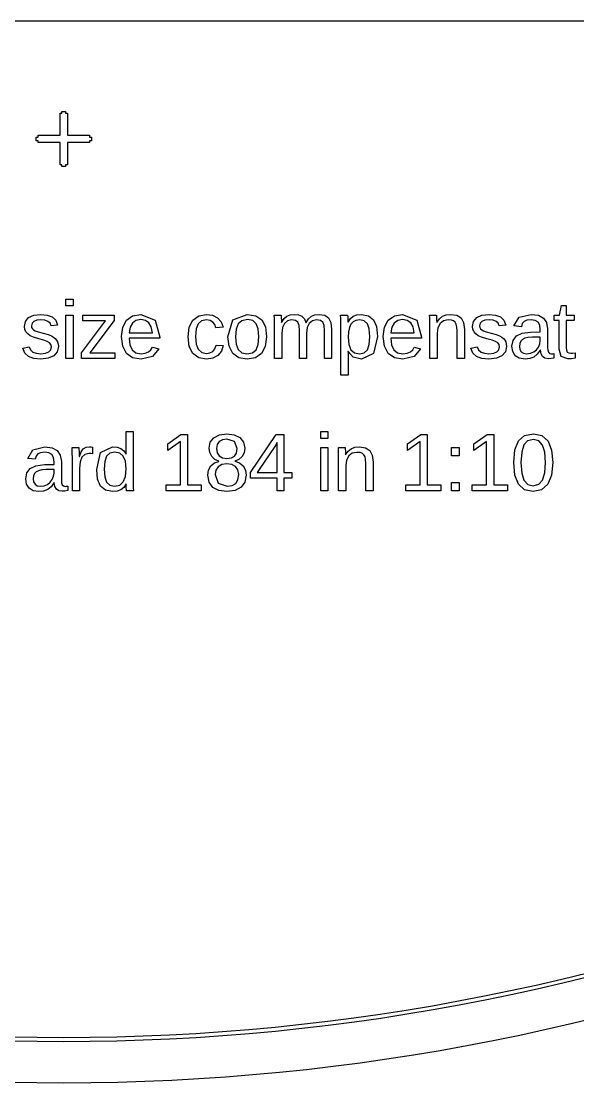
# Model space of a CAD drawing. Extents: x -16 to 132, y -40 to 113.
# Drawn here: x 53.74 to 73.08, y -39.69 to -2.81 of the extents above; entities that cross this region are included whole.
import ezdxf

# ---------------------------------------------------------------- set-up
doc = ezdxf.new("R2010")
doc.units = 0

msp = doc.modelspace()

# ---------------------------------------------------------------- linework, layer by layer
for p, q in [((113.253, -2.81215), (-2.81215, -2.81215)), ((55.0926, -6.77472), (55.0926, -6.00777)), ((55.0926, -6.00777), (55.1565, -6.00777)), ((55.1565, -6.00777), (55.1565, -5.94385)), ((55.1565, -5.94385), (55.2843, -5.94385)), ((55.2843, -5.94385), (55.2843, -6.00777)), ((55.2843, -6.00777), (55.3482, -6.00777)), ((55.3482, -6.00777), (55.3482, -6.77472)), ((54.2617, -6.96646), (54.2617, -6.83862)), ((54.2617, -6.83862), (54.3256, -6.83862)), ((54.3256, -6.96646), (54.2617, -6.96646)), ((54.3256, -6.83862), (54.3256, -6.77472)), ((54.3256, -6.77472), (55.0926, -6.77472)), ((54.3256, -7.03036), (54.3256, -6.96646)), ((55.3482, -6.77472), (56.1152, -6.77472)), ((56.1152, -6.77472), (56.1152, -6.83862)), ((56.1152, -6.83862), (56.1791, -6.83862)), ((56.1791, -6.96646), (56.1152, -6.96646)), ((56.1152, -6.96646), (56.1152, -7.03036)), ((56.1791, -6.83862), (56.1791, -6.96646)), ((55.0926, -7.03036), (54.3256, -7.03036)), ((55.0926, -7.79732), (55.0926, -7.03036)), ((56.1152, -7.03036), (55.3482, -7.03036)), ((55.3482, -7.03036), (55.3482, -7.79732)), ((55.1565, -7.79732), (55.0926, -7.79732)), ((55.1565, -7.86124), (55.1565, -7.79732)), ((55.2843, -7.86124), (55.1565, -7.86124)), ((55.3482, -7.79732), (55.2843, -7.79732)), ((55.2843, -7.79732), (55.2843, -7.86124)), ((55.2918, -12.7026), (55.2918, -12.464)), ((55.2918, -12.464), (55.5415, -12.464)), ((55.5415, -12.464), (55.5415, -12.7026)), ((55.5415, -12.7026), (55.2918, -12.7026)), ((72.4432, -13.0216), (72.5167, -12.6859)), ((72.5167, -12.6859), (72.6831, -12.6859)), ((72.6831, -12.6859), (72.6831, -13.0216)), ((53.8535, -13.4182), (53.8901, -13.2374)), ((53.8901, -13.2374), (53.9999, -13.1055)), ((53.9999, -13.1055), (54.1796, -13.0249)), ((54.1767, -13.2379), (54.1164, -13.3024)), ((54.2793, -13.1994), (54.1767, -13.2379)), ((54.1796, -13.0249), (54.4263, -12.998)), ((54.4263, -13.1866), (54.2793, -13.1994)), ((54.4263, -12.998), (54.6491, -13.0198)), ((54.5635, -13.2), (54.4263, -13.1866)), ((54.6697, -13.24), (54.5635, -13.2)), ((54.6491, -13.0198), (54.8209, -13.0854)), ((54.7431, -13.305), (54.6697, -13.24)), ((54.8209, -13.0854), (54.9404, -13.1991)), ((54.9404, -13.1991), (55.0061, -13.3655)), ((55.2918, -14.5222), (55.2918, -13.0216)), ((55.2918, -13.0216), (55.5415, -13.0216)), ((55.5415, -13.0216), (55.5415, -14.5222)), ((55.8332, -14.3322), (56.6723, -13.2144)), ((55.8804, -13.2144), (55.8804, -13.0216)), ((55.8804, -13.0216), (56.9677, -13.0216)), ((56.6723, -13.2144), (55.8804, -13.2144)), ((56.9677, -13.2116), (56.1273, -14.3294)), ((56.9677, -13.0216), (56.9677, -13.2116)), ((57.2693, -13.4338), (57.3999, -13.1922)), ((57.3999, -13.1922), (57.6112, -13.0434)), ((57.7301, -13.2086), (57.6051, -13.2997)), ((57.6112, -13.0434), (57.8971, -12.9939)), ((57.8929, -13.1783), (57.7301, -13.2086)), ((58.0583, -13.2055), (57.8929, -13.1783)), ((57.8971, -12.9939), (58.3932, -13.1932)), ((58.18, -13.2872), (58.0583, -13.2055)), ((58.3932, -13.1932), (58.5586, -13.7913)), ((59.5809, -13.4368), (59.7057, -13.1929)), ((59.7057, -13.1929), (59.9082, -13.0436)), ((60.0049, -13.2223), (59.8887, -13.3212)), ((59.9082, -13.0436), (60.1828, -12.9939)), ((60.1759, -13.1894), (60.0049, -13.2223)), ((60.3048, -13.2077), (60.1759, -13.1894)), ((60.1828, -12.9939), (60.3934, -13.0237)), ((60.4005, -13.2629), (60.3048, -13.2077)), ((60.3934, -13.0237), (60.5649, -13.1131)), ((60.4647, -13.3492), (60.4005, -13.2629)), ((60.5649, -13.1131), (60.6885, -13.2549)), ((60.6885, -13.2549), (60.7556, -13.4418)), ((60.9249, -13.7705), (61.093, -13.188)), ((61.093, -13.188), (61.5975, -12.9939)), ((61.4129, -13.2142), (61.2848, -13.3219)), ((61.6017, -13.1783), (61.4129, -13.2142)), ((61.5975, -12.9939), (61.8961, -13.0412)), ((61.788, -13.2135), (61.6017, -13.1783)), ((61.9116, -13.3191), (61.788, -13.2135)), ((61.8961, -13.0412), (62.1037, -13.1832)), ((62.1037, -13.1832), (62.2254, -13.4247)), ((62.5432, -13.1308), (62.537, -13.0216)), ((62.537, -13.0216), (62.7727, -13.0216)), ((62.5453, -13.342), (62.5432, -13.1308)), ((62.7727, -13.0216), (62.7741, -13.0344)), ((62.7741, -13.0344), (62.7755, -13.059)), ((62.7755, -13.059), (62.7771, -13.0918)), ((62.7771, -13.0918), (62.779, -13.1291)), ((62.779, -13.1291), (62.7812, -13.1861)), ((62.7812, -13.1861), (62.7838, -13.2781)), ((62.788, -13.2781), (62.8743, -13.1429)), ((62.8743, -13.1429), (62.9725, -13.0563)), ((62.996, -13.2171), (62.8865, -13.3087)), ((62.9725, -13.0563), (63.0879, -13.0094)), ((63.1389, -13.1866), (62.996, -13.2171)), ((63.0879, -13.0094), (63.2262, -12.9939)), ((63.2703, -13.2074), (63.1389, -13.1866)), ((63.2262, -12.9939), (63.379, -13.0108)), ((63.3539, -13.2698), (63.2703, -13.2074)), ((63.3986, -13.3867), (63.3539, -13.2698)), ((63.379, -13.0108), (63.496, -13.0618)), ((63.496, -13.0618), (63.5801, -13.1499)), ((63.5801, -13.1499), (63.634, -13.2781)), ((63.6382, -13.2781), (63.724, -13.1481)), ((63.724, -13.1481), (63.8261, -13.0604)), ((63.8602, -13.217), (63.7512, -13.308)), ((63.8261, -13.0604), (63.948, -13.0105)), ((64.0057, -13.1866), (63.8602, -13.217)), ((63.948, -13.0105), (64.0931, -12.9939)), ((64.1371, -13.2074), (64.0057, -13.1866)), ((64.0931, -12.9939), (64.2895, -13.0247)), ((64.2207, -13.2698), (64.1371, -13.2074)), ((64.2654, -13.3867), (64.2207, -13.2698)), ((64.2895, -13.0247), (64.4238, -13.1173)), ((64.4238, -13.1173), (64.5013, -13.2802)), ((64.8484, -13.1357), (64.8422, -13.0216)), ((64.8422, -13.0216), (65.0835, -13.0216)), ((64.8505, -13.3281), (64.8484, -13.1357)), ((65.0835, -13.0216), (65.0852, -13.0342)), ((65.0852, -13.0342), (65.0876, -13.0611)), ((65.0876, -13.0611), (65.0906, -13.1043)), ((65.0906, -13.1043), (65.0939, -13.1658)), ((65.0939, -13.1658), (65.0965, -13.2254)), ((65.0965, -13.2254), (65.0974, -13.2629)), ((65.0974, -13.2629), (65.1029, -13.2629)), ((65.1029, -13.2629), (65.1802, -13.1427)), ((65.1802, -13.1427), (65.279, -13.0597)), ((65.2714, -13.2504), (65.1976, -13.3303)), ((65.3714, -13.2036), (65.2714, -13.2504)), ((65.279, -13.0597), (65.4059, -13.0113)), ((65.5037, -13.188), (65.3714, -13.2036)), ((65.4059, -13.0113), (65.5675, -12.9952)), ((65.6632, -13.2216), (65.5037, -13.188)), ((65.5675, -12.9952), (65.8099, -13.0417)), ((65.7728, -13.3225), (65.6632, -13.2216)), ((65.8099, -13.0417), (65.9822, -13.1811)), ((65.9822, -13.1811), (66.0852, -13.42)), ((66.366, -13.4338), (66.4966, -13.1922)), ((66.4966, -13.1922), (66.7079, -13.0434)), ((66.8268, -13.2086), (66.7018, -13.2997)), ((66.7079, -13.0434), (66.9938, -12.9939)), ((66.9896, -13.1783), (66.8268, -13.2086)), ((67.155, -13.2055), (66.9896, -13.1783)), ((66.9938, -12.9939), (67.4899, -13.1932)), ((67.2767, -13.2872), (67.155, -13.2055)), ((67.4899, -13.1932), (67.6553, -13.7913)), ((67.9395, -13.1308), (67.9332, -13.0216)), ((67.9332, -13.0216), (68.169, -13.0216)), ((67.9415, -13.342), (67.9395, -13.1308)), ((68.169, -13.0216), (68.1704, -13.0344)), ((68.1704, -13.0344), (68.1718, -13.059)), ((68.1718, -13.059), (68.1733, -13.0918)), ((68.1733, -13.0918), (68.1752, -13.1291)), ((68.1752, -13.1291), (68.1775, -13.1861)), ((68.1775, -13.1861), (68.1801, -13.2781)), ((68.1842, -13.2781), (68.277, -13.1455)), ((68.277, -13.1455), (68.3832, -13.0583)), ((68.4183, -13.2175), (68.2952, -13.3101)), ((68.3832, -13.0583), (68.51, -13.01)), ((68.5795, -13.1866), (68.4183, -13.2175)), ((68.51, -13.01), (68.6641, -12.9939)), ((68.688, -13.1956), (68.5795, -13.1866)), ((68.6641, -12.9939), (68.8779, -13.0245)), ((68.7667, -13.2227), (68.688, -13.1956)), ((68.8219, -13.2702), (68.7667, -13.2227)), ((68.8596, -13.3406), (68.8219, -13.2702)), ((68.8779, -13.0245), (69.0254, -13.1166)), ((69.0254, -13.1166), (69.1112, -13.2794)), ((69.426, -13.4182), (69.4626, -13.2374)), ((69.4626, -13.2374), (69.5723, -13.1055)), ((69.5723, -13.1055), (69.7521, -13.0249)), ((69.7492, -13.2379), (69.6888, -13.3024)), ((69.8518, -13.1994), (69.7492, -13.2379)), ((69.7521, -13.0249), (69.9988, -12.998)), ((69.9988, -13.1866), (69.8518, -13.1994)), ((69.9988, -12.998), (70.2216, -13.0198)), ((70.136, -13.2), (69.9988, -13.1866)), ((70.2422, -13.24), (70.136, -13.2)), ((70.2216, -13.0198), (70.3934, -13.0854)), ((70.3156, -13.305), (70.2422, -13.24)), ((70.3934, -13.0854), (70.5128, -13.1991)), ((70.5128, -13.1991), (70.5785, -13.3655)), ((70.8616, -13.3988), (71.044, -13.0951)), ((71.044, -13.0951), (71.4635, -12.9939)), ((71.2139, -13.2407), (71.1528, -13.3146)), ((71.313, -13.1981), (71.2139, -13.2407)), ((71.4579, -13.1838), (71.313, -13.1981)), ((71.6022, -13.2036), (71.4579, -13.1838)), ((71.4635, -12.9939), (71.7114, -13.0263)), ((71.702, -13.2629), (71.6022, -13.2036)), ((71.7603, -13.368), (71.702, -13.2629)), ((71.7114, -13.0263), (71.8893, -13.1235)), ((71.8893, -13.1235), (71.9964, -13.2821)), ((72.2601, -13.2032), (72.2601, -13.0216)), ((72.2601, -13.0216), (72.4432, -13.0216)), ((72.4335, -13.2032), (72.2601, -13.2032)), ((72.4335, -14.2046), (72.4335, -13.2032)), ((72.6831, -13.0216), (72.9605, -13.0216)), ((72.9605, -13.2032), (72.6831, -13.2032)), ((72.6831, -13.2032), (72.6831, -14.1505)), ((72.9605, -13.0216), (72.9605, -13.2032)), ((53.8664, -13.5205), (53.8535, -13.4182)), ((53.9049, -13.6055), (53.8664, -13.5205)), ((53.9661, -13.676), (53.9049, -13.6055)), ((54.1164, -13.3024), (54.0962, -13.3933)), ((54.0962, -13.3933), (54.1046, -13.4515)), ((54.1046, -13.4515), (54.1295, -13.4987)), ((54.1295, -13.4987), (54.1708, -13.5372)), ((54.1708, -13.5372), (54.228, -13.5694)), ((54.228, -13.5694), (54.3293, -13.6041)), ((54.3293, -13.6041), (54.5026, -13.6498)), ((54.7814, -13.3933), (54.7431, -13.305)), ((55.0061, -13.3655), (54.7814, -13.3933)), ((57.2258, -13.7622), (57.2693, -13.4338)), ((57.5235, -13.4437), (57.4907, -13.6332)), ((57.4907, -13.6332), (58.3006, -13.6332)), ((57.6051, -13.2997), (57.5235, -13.4437)), ((58.2601, -13.4281), (58.18, -13.2872)), ((58.3006, -13.6332), (58.2601, -13.4281)), ((59.5393, -13.7705), (59.5809, -13.4368)), ((59.8222, -13.498), (59.8, -13.7649)), ((59.8887, -13.3212), (59.8222, -13.498)), ((60.499, -13.4612), (60.4647, -13.3492)), ((60.7556, -13.4418), (60.499, -13.4612)), ((61.2114, -13.5058), (61.187, -13.7705)), ((61.2848, -13.3219), (61.2114, -13.5058)), ((61.9808, -13.5023), (61.9116, -13.3191)), ((62.0039, -13.7705), (61.9808, -13.5023)), ((62.2254, -13.4247), (62.266, -13.7705)), ((62.5453, -14.5222), (62.5453, -13.342)), ((62.7838, -13.2781), (62.788, -13.2781)), ((62.8168, -13.4557), (62.7935, -13.6526)), ((62.8865, -13.3087), (62.8168, -13.4557)), ((63.4135, -13.5708), (63.3986, -13.3867)), ((63.4135, -14.5222), (63.4135, -13.5708)), ((63.634, -13.2781), (63.6382, -13.2781)), ((63.6831, -13.4548), (63.6604, -13.6526)), ((63.7512, -13.308), (63.6831, -13.4548)), ((64.2803, -13.5708), (64.2654, -13.3867)), ((64.2803, -14.5222), (64.2803, -13.5708)), ((64.5013, -13.2802), (64.5272, -13.5222)), ((64.5272, -13.5222), (64.5272, -14.5222)), ((64.8505, -15.1116), (64.8505, -13.3281)), ((65.1111, -13.5977), (65.1001, -13.7899)), ((65.1438, -13.4453), (65.1111, -13.5977)), ((65.1976, -13.3303), (65.1438, -13.4453)), ((65.8362, -13.5018), (65.7728, -13.3225)), ((65.8574, -13.7705), (65.8362, -13.5018)), ((66.0852, -13.42), (66.1195, -13.7649)), ((66.3225, -13.7622), (66.366, -13.4338)), ((66.6202, -13.4437), (66.5874, -13.6332)), ((66.5874, -13.6332), (67.3973, -13.6332)), ((66.7018, -13.2997), (66.6202, -13.4437)), ((67.3568, -13.4281), (67.2767, -13.2872)), ((67.3973, -13.6332), (67.3568, -13.4281)), ((67.9415, -14.5222), (67.9415, -13.342)), ((68.1801, -13.2781), (68.1842, -13.2781)), ((68.2172, -13.4574), (68.1912, -13.6526)), ((68.2952, -13.3101), (68.2172, -13.4574)), ((68.8815, -13.439), (68.8596, -13.3406)), ((68.8888, -13.5708), (68.8815, -13.439)), ((68.8888, -14.5222), (68.8888, -13.5708)), ((69.1112, -13.2794), (69.1398, -13.5222)), ((69.1398, -13.5222), (69.1398, -14.5222)), ((69.4389, -13.5205), (69.426, -13.4182)), ((69.4773, -13.6055), (69.4389, -13.5205)), ((69.5385, -13.676), (69.4773, -13.6055)), ((69.6888, -13.3024), (69.6687, -13.3933)), ((69.6687, -13.3933), (69.677, -13.4515)), ((69.677, -13.4515), (69.702, -13.4987)), ((69.702, -13.4987), (69.7433, -13.5372)), ((69.7433, -13.5372), (69.8005, -13.5694)), ((69.8005, -13.5694), (69.9017, -13.6041)), ((69.9017, -13.6041), (70.0751, -13.6498)), ((70.3539, -13.3933), (70.3156, -13.305)), ((70.5785, -13.3655), (70.3539, -13.3933)), ((71.1223, -13.4224), (70.8616, -13.3988)), ((71.1528, -13.3146), (71.1223, -13.4224)), ((71.1485, -13.6498), (71.4427, -13.6124)), ((71.4427, -13.6124), (71.7797, -13.6068)), ((71.7797, -13.525), (71.7603, -13.368)), ((71.7797, -13.6068), (71.7797, -13.525)), ((71.9964, -13.2821), (72.0321, -13.4987)), ((72.0321, -13.4987), (72.0321, -14.1449)), ((54.047, -13.7351), (53.9661, -13.676)), ((54.1689, -13.789), (54.047, -13.7351)), ((54.3528, -13.844), (54.1689, -13.789)), ((54.5318, -13.8911), (54.3528, -13.844)), ((54.5026, -13.6498), (54.6732, -13.6979)), ((54.6489, -13.932), (54.5318, -13.8911)), ((54.7287, -13.9827), (54.6489, -13.932)), ((54.6732, -13.6979), (54.7883, -13.7421)), ((54.7745, -14.0465), (54.7287, -13.9827)), ((54.7883, -13.7421), (54.8665, -13.7866)), ((54.8665, -13.7866), (54.9263, -13.8357)), ((54.9263, -13.8357), (54.9712, -13.891)), ((54.9712, -13.891), (55.0047, -13.9543)), ((55.0047, -13.9543), (55.0255, -14.0262)), ((57.2693, -14.1051), (57.2258, -13.7622)), ((58.5586, -13.8246), (57.4879, -13.8246)), ((57.4879, -13.8246), (57.5146, -14.0531)), ((58.5586, -13.7913), (58.5586, -13.8246)), ((59.5807, -14.1063), (59.5393, -13.7705)), ((59.8, -13.7649), (59.8236, -14.0257)), ((60.9668, -14.1045), (60.9249, -13.7705)), ((61.187, -13.7705), (61.2111, -14.0303)), ((61.9798, -14.0364), (62.0039, -13.7705)), ((62.266, -13.7705), (62.2227, -14.1141)), ((62.7935, -13.6526), (62.7935, -14.5222)), ((63.6604, -13.6526), (63.6604, -14.5222)), ((65.1001, -13.7899), (65.1237, -14.0465)), ((65.8361, -14.046), (65.8574, -13.7705)), ((66.1195, -13.7649), (65.9815, -14.3537)), ((66.366, -14.1051), (66.3225, -13.7622)), ((67.6553, -13.8246), (66.5846, -13.8246)), ((66.5846, -13.8246), (66.6113, -14.0531)), ((67.6553, -13.7913), (67.6553, -13.8246)), ((68.1912, -13.6526), (68.1912, -14.5222)), ((69.6195, -13.7351), (69.5385, -13.676)), ((69.7414, -13.789), (69.6195, -13.7351)), ((69.9253, -13.844), (69.7414, -13.789)), ((70.1042, -13.8911), (69.9253, -13.844)), ((70.0751, -13.6498), (70.2457, -13.6979)), ((70.2214, -13.932), (70.1042, -13.8911)), ((70.3012, -13.9827), (70.2214, -13.932)), ((70.2457, -13.6979), (70.3608, -13.7421)), ((70.347, -14.0465), (70.3012, -13.9827)), ((70.3608, -13.7421), (70.439, -13.7866)), ((70.439, -13.7866), (70.4988, -13.8357)), ((70.4988, -13.8357), (70.5437, -13.891)), ((70.5437, -13.891), (70.5771, -13.9543)), ((70.5771, -13.9543), (70.598, -14.0262)), ((70.795, -14.1033), (70.8333, -13.8974)), ((70.8333, -13.8974), (70.9483, -13.7455)), ((70.9483, -13.7455), (71.1485, -13.6498)), ((71.0637, -14.0059), (71.0516, -14.1075)), ((71.1001, -13.9258), (71.0637, -14.0059)), ((71.1592, -13.8655), (71.1001, -13.9258)), ((71.2395, -13.8232), (71.1592, -13.8655)), ((71.3517, -13.7975), (71.2395, -13.8232)), ((71.5065, -13.7871), (71.3517, -13.7975)), ((71.7797, -13.7816), (71.5065, -13.7871)), ((71.7643, -14.0186), (71.7797, -13.905)), ((71.7797, -13.905), (71.7797, -13.7816)), ((53.7939, -14.1699), (54.0145, -14.1269)), ((53.8662, -14.3396), (53.7939, -14.1699)), ((53.9915, -14.4577), (53.8662, -14.3396)), ((54.0145, -14.1269), (54.0633, -14.2314)), ((54.0633, -14.2314), (54.1462, -14.3038)), ((54.1462, -14.3038), (54.2655, -14.3459)), ((54.2655, -14.3459), (54.4236, -14.3599)), ((54.4236, -14.3599), (54.5881, -14.3454)), ((54.5881, -14.3454), (54.7016, -14.3017)), ((54.7016, -14.3017), (54.7677, -14.2289)), ((54.7677, -14.2289), (54.7897, -14.1269)), ((54.7897, -14.1269), (54.7745, -14.0465)), ((54.9924, -14.2954), (54.8722, -14.4348)), ((55.0324, -14.1075), (54.9924, -14.2954)), ((55.0255, -14.0262), (55.0324, -14.1075)), ((55.8332, -14.5222), (55.8332, -14.3322)), ((56.1273, -14.3294), (56.9969, -14.3294)), ((56.9969, -14.3294), (56.9969, -14.5222)), ((57.3999, -14.3516), (57.2693, -14.1051)), ((57.6136, -14.5003), (57.3999, -14.3516)), ((57.5146, -14.0531), (57.5947, -14.2226)), ((57.5947, -14.2226), (57.7261, -14.3277)), ((57.7261, -14.3277), (57.9068, -14.3627)), ((57.9068, -14.3627), (58.0529, -14.3464)), ((58.0529, -14.3464), (58.1668, -14.2975)), ((58.1668, -14.2975), (58.2488, -14.2237)), ((58.2488, -14.2237), (58.2993, -14.1325)), ((58.5184, -14.1949), (58.2982, -14.4612)), ((58.2993, -14.1325), (58.5184, -14.1949)), ((59.705, -14.3509), (59.5807, -14.1063)), ((59.908, -14.5002), (59.705, -14.3509)), ((59.8236, -14.0257), (59.8943, -14.2088)), ((59.8943, -14.2088), (60.0125, -14.3169)), ((60.0125, -14.3169), (60.1786, -14.353)), ((60.1786, -14.353), (60.3008, -14.335)), ((60.3008, -14.335), (60.4012, -14.2809)), ((60.4012, -14.2809), (60.4735, -14.1893)), ((60.4735, -14.1893), (60.5115, -14.059)), ((60.5115, -14.059), (60.7639, -14.0756)), ((60.7032, -14.2701), (60.5794, -14.421)), ((60.7639, -14.0756), (60.7032, -14.2701)), ((61.0927, -14.3495), (60.9668, -14.1045)), ((61.3007, -14.4998), (61.0927, -14.3495)), ((61.2111, -14.0303), (61.2834, -14.2164)), ((61.2834, -14.2164), (61.4073, -14.3282)), ((61.4073, -14.3282), (61.5864, -14.3655)), ((61.5864, -14.3655), (61.779, -14.3294)), ((61.779, -14.3294), (61.9075, -14.2212)), ((62.0926, -14.3571), (61.8801, -14.5017)), ((61.9075, -14.2212), (61.9798, -14.0364)), ((62.2227, -14.1141), (62.0926, -14.3571)), ((65.1015, -14.2892), (65.0946, -14.2892)), ((65.0946, -14.2892), (65.0987, -14.3537)), ((65.0987, -14.3537), (65.1001, -14.525)), ((65.2776, -14.4847), (65.1015, -14.2892)), ((65.1237, -14.0465), (65.1944, -14.2254)), ((65.1944, -14.2254), (65.3182, -14.3304)), ((65.3182, -14.3304), (65.5009, -14.3655)), ((65.5009, -14.3655), (65.6617, -14.3313)), ((65.9815, -14.3537), (65.5675, -14.5499)), ((65.6617, -14.3313), (65.7721, -14.2289)), ((65.7721, -14.2289), (65.8361, -14.046)), ((66.4966, -14.3516), (66.366, -14.1051)), ((66.7103, -14.5003), (66.4966, -14.3516)), ((66.6113, -14.0531), (66.6914, -14.2226)), ((66.6914, -14.2226), (66.8228, -14.3277)), ((66.8228, -14.3277), (67.0035, -14.3627)), ((67.0035, -14.3627), (67.1496, -14.3464)), ((67.1496, -14.3464), (67.2635, -14.2975)), ((67.2635, -14.2975), (67.3455, -14.2237)), ((67.3455, -14.2237), (67.396, -14.1325)), ((67.6151, -14.1949), (67.3949, -14.4612)), ((67.396, -14.1325), (67.6151, -14.1949)), ((69.3664, -14.1699), (69.5869, -14.1269)), ((69.4387, -14.3396), (69.3664, -14.1699)), ((69.564, -14.4577), (69.4387, -14.3396)), ((69.5869, -14.1269), (69.6358, -14.2314)), ((69.6358, -14.2314), (69.7187, -14.3038)), ((69.7187, -14.3038), (69.8379, -14.3459)), ((69.8379, -14.3459), (69.996, -14.3599)), ((69.996, -14.3599), (70.1606, -14.3454)), ((70.1606, -14.3454), (70.2741, -14.3017)), ((70.2741, -14.3017), (70.3402, -14.2289)), ((70.3402, -14.2289), (70.3622, -14.1269)), ((70.3622, -14.1269), (70.347, -14.0465)), ((70.5648, -14.2954), (70.4447, -14.4348)), ((70.6049, -14.1075), (70.5648, -14.2954)), ((70.598, -14.0262), (70.6049, -14.1075)), ((70.8234, -14.2892), (70.795, -14.1033)), ((70.9087, -14.4306), (70.8234, -14.2892)), ((71.0516, -14.1075), (71.0681, -14.2157)), ((71.0681, -14.2157), (71.1175, -14.2961)), ((71.1175, -14.2961), (71.1974, -14.3461)), ((71.1974, -14.3461), (71.3054, -14.3627)), ((71.3054, -14.3627), (71.4351, -14.3471)), ((71.4351, -14.3471), (71.5495, -14.3003)), ((71.5495, -14.3003), (71.645, -14.2263)), ((71.645, -14.2263), (71.718, -14.129)), ((71.7797, -14.2351), (71.6762, -14.3819)), ((71.718, -14.129), (71.7643, -14.0186)), ((71.788, -14.2351), (71.7797, -14.2351)), ((71.81, -14.3698), (71.788, -14.2351)), ((71.8594, -14.4632), (71.81, -14.3698)), ((72.0321, -14.1449), (72.0394, -14.2422)), ((72.0394, -14.2422), (72.0612, -14.3121)), ((72.0612, -14.3121), (72.1036, -14.3542)), ((72.1036, -14.3542), (72.1722, -14.3682)), ((72.1722, -14.3682), (72.2107, -14.3658)), ((72.2107, -14.3658), (72.254, -14.3585)), ((72.254, -14.3585), (72.254, -14.5139)), ((72.5083, -14.4594), (72.4335, -14.2046)), ((72.6831, -14.1505), (72.6919, -14.2426)), ((72.6919, -14.2426), (72.7184, -14.3024)), ((72.7184, -14.3024), (72.7668, -14.3351)), ((72.7668, -14.3351), (72.8412, -14.3461)), ((72.8412, -14.3461), (72.9022, -14.3412)), ((72.9022, -14.3412), (72.9854, -14.3266)), ((72.9854, -14.3266), (72.9854, -14.5111)), ((54.1755, -14.5269), (53.9915, -14.4577)), ((54.4236, -14.5499), (54.1755, -14.5269)), ((54.68, -14.5211), (54.4236, -14.5499)), ((54.8722, -14.4348), (54.68, -14.5211)), ((55.5415, -14.5222), (55.2918, -14.5222)), ((56.9969, -14.5222), (55.8332, -14.5222)), ((57.9068, -14.5499), (57.6136, -14.5003)), ((58.2982, -14.4612), (57.9068, -14.5499)), ((60.1855, -14.5499), (59.908, -14.5002)), ((60.4033, -14.5177), (60.1855, -14.5499)), ((60.5794, -14.421), (60.4033, -14.5177)), ((61.5892, -14.5499), (61.3007, -14.4998)), ((61.8801, -14.5017), (61.5892, -14.5499)), ((62.7935, -14.5222), (62.5453, -14.5222)), ((63.6604, -14.5222), (63.4135, -14.5222)), ((64.5272, -14.5222), (64.2803, -14.5222)), ((65.1001, -14.525), (65.1001, -15.1116)), ((65.5675, -14.5499), (65.2776, -14.4847)), ((67.0035, -14.5499), (66.7103, -14.5003)), ((67.3949, -14.4612), (67.0035, -14.5499)), ((68.1912, -14.5222), (67.9415, -14.5222)), ((69.1398, -14.5222), (68.8888, -14.5222)), ((69.748, -14.5269), (69.564, -14.4577)), ((69.996, -14.5499), (69.748, -14.5269)), ((70.2525, -14.5211), (69.996, -14.5499)), ((70.4447, -14.4348), (70.2525, -14.5211)), ((71.0506, -14.5201), (70.9087, -14.4306)), ((71.2485, -14.5499), (71.0506, -14.5201)), ((71.4165, -14.5321), (71.2485, -14.5499)), ((71.5571, -14.4785), (71.4165, -14.5321)), ((71.6762, -14.3819), (71.5571, -14.4785)), ((71.9415, -14.5179), (71.8594, -14.4632)), ((72.0613, -14.536), (71.9415, -14.5179)), ((72.1587, -14.5305), (72.0613, -14.536)), ((72.254, -14.5139), (72.1587, -14.5305)), ((72.733, -14.5444), (72.5083, -14.4594)), ((72.8606, -14.536), (72.733, -14.5444)), ((72.9854, -14.5111), (72.8606, -14.536)), ((65.1001, -15.1116), (64.8505, -15.1116)), ((57.3837, -17.6884), (57.3837, -17.0657)), ((57.3837, -17.0657), (57.6334, -17.0657)), ((57.6334, -17.0657), (57.6334, -18.8146)), ((58.8317, -17.4874), (59.2936, -17.1698)), ((59.2936, -17.1698), (59.5238, -17.1698)), ((59.5238, -17.1698), (59.5238, -18.9117)), ((60.3123, -17.4392), (60.4376, -17.2793)), ((60.4376, -17.2793), (60.6333, -17.1753)), ((60.6333, -17.1753), (60.8863, -17.1406)), ((60.8863, -17.3265), (60.7311, -17.3473)), ((60.8863, -17.1406), (61.1444, -17.1746)), ((61.1588, -17.4093), (60.8863, -17.3265)), ((61.1444, -17.1746), (61.3419, -17.2766)), ((61.3419, -17.2766), (61.4672, -17.4364)), ((61.7092, -18.4873), (62.6038, -17.1698)), ((62.6038, -17.1698), (62.8659, -17.1698)), ((62.8659, -17.1698), (62.8659, -18.4845)), ((64.1475, -17.3043), (64.1475, -17.0657)), ((64.1475, -17.0657), (64.3971, -17.0657)), ((64.3971, -17.3043), (64.1475, -17.3043)), ((64.3971, -17.0657), (64.3971, -17.3043)), ((67.1604, -17.4874), (67.6223, -17.1698)), ((67.6223, -17.1698), (67.8525, -17.1698)), ((67.8525, -17.1698), (67.8525, -18.9117)), ((69.4739, -17.4874), (69.9357, -17.1698)), ((69.9357, -17.1698), (70.166, -17.1698)), ((70.166, -17.1698), (70.166, -18.9117)), ((71.0187, -17.3916), (71.2308, -17.2034)), ((71.2308, -17.2034), (71.5381, -17.1406)), ((71.5381, -17.1406), (71.8382, -17.2041)), ((71.8382, -17.2041), (72.0478, -17.3944)), ((53.9658, -18.0005), (54.1482, -17.6968)), ((54.1482, -17.6968), (54.5677, -17.5956)), ((54.5677, -17.5956), (54.8156, -17.628)), ((54.8156, -17.628), (54.9935, -17.7252)), ((55.5162, -17.8064), (55.5099, -17.6233)), ((55.5099, -17.6233), (55.7457, -17.6233)), ((55.7457, -17.6233), (55.754, -17.8275)), ((55.8265, -17.7675), (55.8996, -17.6663)), ((55.8996, -17.6663), (55.9933, -17.6132)), ((55.9933, -17.6132), (56.1188, -17.5956)), ((56.1188, -17.5956), (56.1691, -17.599)), ((56.1691, -17.599), (56.22, -17.6094)), ((56.22, -17.6094), (56.22, -17.8382)), ((56.5023, -17.7918), (56.9163, -17.5956)), ((56.9163, -17.5956), (57.0727, -17.6111)), ((57.0727, -17.6111), (57.2006, -17.658)), ((57.2006, -17.658), (57.3033, -17.7387)), ((57.3865, -17.8563), (57.3837, -17.6884)), ((59.2728, -17.4083), (58.8317, -17.7231)), ((58.8317, -17.7231), (58.8317, -17.4874)), ((59.2728, -18.9117), (59.2728, -17.4083)), ((60.2705, -17.6413), (60.3123, -17.4392)), ((60.2935, -17.7984), (60.2705, -17.6413)), ((60.5487, -17.5134), (60.5257, -17.6579)), ((60.5257, -17.6579), (60.5494, -17.8058)), ((60.6179, -17.4097), (60.5487, -17.5134)), ((60.7311, -17.3473), (60.6179, -17.4097)), ((61.2496, -17.6579), (61.1588, -17.4093)), ((61.2266, -17.8145), (61.2496, -17.6579)), ((61.4672, -17.4364), (61.509, -17.6441)), ((61.509, -17.6441), (61.4857, -17.8011)), ((62.5372, -17.6163), (62.0365, -18.3542)), ((62.5597, -17.5803), (62.5372, -17.6163)), ((62.5913, -17.5248), (62.5597, -17.5803)), ((62.619, -17.4738), (62.5913, -17.5248)), ((62.6301, -17.4513), (62.619, -17.4738)), ((62.6301, -18.4845), (62.6301, -17.4513)), ((64.1475, -19.1239), (64.1475, -17.6233)), ((64.1475, -17.6233), (64.3971, -17.6233)), ((64.3971, -17.6233), (64.3971, -19.1239)), ((64.7686, -17.7325), (64.7624, -17.6233)), ((64.7624, -17.6233), (64.9982, -17.6233)), ((64.9982, -17.6233), (64.9996, -17.6361)), ((64.9996, -17.6361), (65.0009, -17.6607)), ((65.0009, -17.6607), (65.0025, -17.6935)), ((65.0025, -17.6935), (65.0044, -17.7308)), ((65.1062, -17.7472), (65.2124, -17.66)), ((65.2124, -17.66), (65.3392, -17.6117)), ((65.3392, -17.6117), (65.4933, -17.5956)), ((65.4933, -17.5956), (65.707, -17.6262)), ((65.707, -17.6262), (65.8546, -17.7183)), ((67.6015, -17.4083), (67.1604, -17.7231)), ((67.1604, -17.7231), (67.1604, -17.4874)), ((67.6015, -18.9117), (67.6015, -17.4083)), ((68.6893, -17.9104), (68.6893, -17.6233)), ((68.6893, -17.6233), (68.9597, -17.6233)), ((68.9597, -17.6233), (68.9597, -17.9104)), ((69.9149, -17.4083), (69.4739, -17.7231)), ((69.4739, -17.7231), (69.4739, -17.4874)), ((69.9149, -18.9117), (69.9149, -17.4083)), ((70.8955, -17.7058), (71.0187, -17.3916)), ((71.2073, -17.5304), (71.1319, -17.7779)), ((71.3403, -17.3899), (71.2073, -17.5304)), ((71.5381, -17.3431), (71.3403, -17.3899)), ((71.7311, -17.3906), (71.5381, -17.3431)), ((71.8606, -17.5331), (71.7311, -17.3906)), ((71.9339, -17.7814), (71.8606, -17.5331)), ((72.0478, -17.3944), (72.1711, -17.7092)), ((54.2265, -18.0241), (53.9658, -18.0005)), ((54.257, -17.9163), (54.2265, -18.0241)), ((54.3181, -17.8424), (54.257, -17.9163)), ((54.4173, -17.7998), (54.3181, -17.8424)), ((54.5622, -17.7855), (54.4173, -17.7998)), ((54.7064, -17.8053), (54.5622, -17.7855)), ((54.8063, -17.8646), (54.7064, -17.8053)), ((54.8645, -17.9697), (54.8063, -17.8646)), ((54.8839, -18.1267), (54.8645, -17.9697)), ((54.9935, -17.7252), (55.1006, -17.8838)), ((55.1006, -17.8838), (55.1364, -18.1004)), ((55.5182, -17.9728), (55.5162, -17.8064)), ((55.5182, -19.1239), (55.5182, -17.9728)), ((55.754, -17.8275), (55.7568, -17.9298)), ((55.7568, -17.9298), (55.7623, -17.9298)), ((55.7623, -17.9298), (55.8265, -17.7675)), ((55.8497, -17.9582), (55.7884, -18.121)), ((55.9499, -17.8578), (55.8497, -17.9582)), ((56.0869, -17.8244), (55.9499, -17.8578)), ((56.1618, -17.8279), (56.0869, -17.8244)), ((56.22, -17.8382), (56.1618, -17.8279)), ((56.3643, -18.3805), (56.5023, -17.7918)), ((56.7104, -17.9194), (56.6474, -18.1023)), ((56.8205, -17.8148), (56.7104, -17.9194)), ((56.9829, -17.78), (56.8205, -17.8148)), ((57.1639, -17.8147), (56.9829, -17.78)), ((57.288, -17.9187), (57.1639, -17.8147)), ((57.3598, -18.0972), (57.288, -17.9187)), ((57.3033, -17.7387), (57.3837, -17.8563)), ((57.3837, -17.8563), (57.3865, -17.8563)), ((60.3627, -17.9339), (60.2935, -17.7984)), ((60.4718, -18.0369), (60.3627, -17.9339)), ((60.6144, -18.0962), (60.4718, -18.0369)), ((60.5494, -17.8058), (60.6207, -17.9138)), ((60.6207, -17.9138), (60.7353, -17.9799)), ((60.7353, -17.9799), (60.889, -18.0019)), ((60.889, -18.0019), (61.0442, -17.9816)), ((61.0442, -17.9816), (61.1574, -17.9208)), ((61.1574, -17.9208), (61.2266, -17.8145)), ((61.3061, -18.0383), (61.1623, -18.0934)), ((61.416, -17.9367), (61.3061, -18.0383)), ((61.4857, -17.8011), (61.416, -17.9367)), ((64.7707, -17.9437), (64.7686, -17.7325)), ((64.7707, -19.1239), (64.7707, -17.9437)), ((65.0044, -17.7308), (65.0067, -17.7878)), ((65.0067, -17.7878), (65.0093, -17.8798)), ((65.0093, -17.8798), (65.0134, -17.8798)), ((65.0134, -17.8798), (65.1062, -17.7472)), ((65.0464, -18.0591), (65.0204, -18.2543)), ((65.1244, -17.9118), (65.0464, -18.0591)), ((65.2475, -17.8192), (65.1244, -17.9118)), ((65.4087, -17.7883), (65.2475, -17.8192)), ((65.5172, -17.7973), (65.4087, -17.7883)), ((65.5959, -17.8244), (65.5172, -17.7973)), ((65.651, -17.8719), (65.5959, -17.8244)), ((65.6888, -17.9423), (65.651, -17.8719)), ((65.7107, -18.0407), (65.6888, -17.9423)), ((65.718, -18.1725), (65.7107, -18.0407)), ((65.8546, -17.7183), (65.9404, -17.8811)), ((65.9404, -17.8811), (65.969, -18.1239)), ((68.9597, -17.9104), (68.6893, -17.9104)), ((70.8544, -18.1461), (70.8955, -17.7058)), ((71.1319, -17.7779), (71.1068, -18.1461)), ((71.9584, -18.1461), (71.9339, -17.7814)), ((72.1711, -17.7092), (72.2121, -18.1461)), ((53.9376, -18.4991), (54.0525, -18.3472)), ((54.0525, -18.3472), (54.2527, -18.2515)), ((54.2527, -18.2515), (54.5469, -18.2141)), ((54.3437, -18.4249), (54.2635, -18.4672)), ((54.4559, -18.3992), (54.3437, -18.4249)), ((54.6107, -18.3888), (54.4559, -18.3992)), ((54.5469, -18.2141), (54.8839, -18.2085)), ((54.8839, -18.3833), (54.6107, -18.3888)), ((54.8839, -18.2085), (54.8839, -18.1267)), ((54.8839, -18.5067), (54.8839, -18.3833)), ((55.1364, -18.1004), (55.1364, -18.7466)), ((55.7884, -18.121), (55.7679, -18.3417)), ((55.7679, -18.3417), (55.7679, -19.1239)), ((56.3978, -18.7196), (56.3643, -18.3805)), ((56.6474, -18.1023), (56.6265, -18.3722)), ((56.6265, -18.3722), (56.6473, -18.6423)), ((57.3837, -18.3555), (57.3598, -18.0972)), ((57.3598, -18.6242), (57.3837, -18.3555)), ((60.2247, -18.5816), (60.2521, -18.4055)), ((60.2521, -18.4055), (60.3343, -18.2599)), ((60.3343, -18.2599), (60.4591, -18.1551)), ((60.4591, -18.1551), (60.6144, -18.1017)), ((60.5094, -18.406), (60.4827, -18.5608)), ((60.5895, -18.2883), (60.5094, -18.406)), ((60.7171, -18.2139), (60.5895, -18.2883)), ((60.6144, -18.1017), (60.6144, -18.0962)), ((60.8863, -18.1891), (60.7171, -18.2139)), ((61.06, -18.2122), (60.8863, -18.1891)), ((61.19, -18.2814), (61.06, -18.2122)), ((61.1623, -18.0934), (61.1623, -18.099)), ((61.1623, -18.099), (61.3287, -18.1539)), ((61.2711, -18.396), (61.19, -18.2814)), ((61.2982, -18.5553), (61.2711, -18.396)), ((61.3287, -18.1539), (61.4535, -18.2578)), ((61.4535, -18.2578), (61.5315, -18.4022)), ((61.5315, -18.4022), (61.5575, -18.5788)), ((62.0365, -18.3542), (61.9616, -18.4568)), ((65.0204, -18.2543), (65.0204, -19.1239)), ((65.718, -19.1239), (65.718, -18.1725)), ((65.969, -18.1239), (65.969, -19.1239)), ((70.8967, -18.5795), (70.8544, -18.1461)), ((71.1068, -18.1461), (71.1323, -18.5064)), ((71.9327, -18.5012), (71.9584, -18.1461)), ((72.2121, -18.1461), (72.169, -18.5778)), ((53.8992, -18.705), (53.9376, -18.4991)), ((53.9277, -18.8909), (53.8992, -18.705)), ((54.168, -18.6076), (54.1558, -18.7092)), ((54.1558, -18.7092), (54.1723, -18.8174)), ((54.2044, -18.5275), (54.168, -18.6076)), ((54.2635, -18.4672), (54.2044, -18.5275)), ((54.7492, -18.828), (54.8222, -18.7307)), ((54.8222, -18.7307), (54.8685, -18.6203)), ((54.8685, -18.6203), (54.8839, -18.5067)), ((55.1364, -18.7466), (55.1436, -18.8439)), ((56.4982, -18.9602), (56.3978, -18.7196)), ((56.6473, -18.6423), (56.7097, -18.8229)), ((57.288, -18.8118), (57.3598, -18.6242)), ((60.2689, -18.8236), (60.2247, -18.5816)), ((60.4827, -18.5608), (60.5856, -18.8635)), ((61.1983, -18.8666), (61.2732, -18.7399)), ((61.2732, -18.7399), (61.2982, -18.5553)), ((61.5575, -18.5788), (61.5145, -18.8195)), ((61.7092, -18.6815), (61.7092, -18.4873)), ((62.6301, -18.6815), (61.7092, -18.6815)), ((61.9616, -18.4568), (61.9394, -18.4845)), ((61.9394, -18.4845), (62.6301, -18.4845)), ((62.6301, -19.1239), (62.6301, -18.6815)), ((62.8659, -18.4845), (63.1405, -18.4845)), ((63.1405, -18.6815), (62.8659, -18.6815)), ((62.8659, -18.6815), (62.8659, -19.1239)), ((63.1405, -18.4845), (63.1405, -18.6815)), ((71.0236, -18.8951), (70.8967, -18.5795)), ((71.1323, -18.5064), (71.2087, -18.755)), ((71.2087, -18.755), (71.3407, -18.8996)), ((71.7236, -18.8985), (71.8557, -18.7508)), ((71.8557, -18.7508), (71.9327, -18.5012)), ((72.169, -18.5778), (72.0395, -18.8937)), ((54.013, -19.0323), (53.9277, -18.8909)), ((54.1548, -19.1218), (54.013, -19.0323)), ((54.3528, -19.1516), (54.1548, -19.1218)), ((54.1723, -18.8174), (54.2217, -18.8978)), ((54.2217, -18.8978), (54.3016, -18.9478)), ((54.3016, -18.9478), (54.4096, -18.9644)), ((54.5208, -19.1338), (54.3528, -19.1516)), ((54.4096, -18.9644), (54.5393, -18.9488)), ((54.6614, -19.0802), (54.5208, -19.1338)), ((54.5393, -18.9488), (54.6537, -18.902)), ((54.6537, -18.902), (54.7492, -18.828)), ((54.7805, -18.9836), (54.6614, -19.0802)), ((54.8839, -18.8368), (54.7805, -18.9836)), ((54.8923, -18.8368), (54.8839, -18.8368)), ((54.9143, -18.9715), (54.8923, -18.8368)), ((54.9637, -19.0649), (54.9143, -18.9715)), ((55.0457, -19.1196), (54.9637, -19.0649)), ((55.1655, -19.1377), (55.0457, -19.1196)), ((55.1436, -18.8439), (55.1655, -18.9138)), ((55.1655, -18.9138), (55.2078, -18.9559)), ((55.2629, -19.1322), (55.1655, -19.1377)), ((55.2078, -18.9559), (55.2764, -18.9699)), ((55.3582, -19.1156), (55.2629, -19.1322)), ((55.2764, -18.9699), (55.3149, -18.9675)), ((55.3149, -18.9675), (55.3582, -18.9602)), ((55.3582, -18.9602), (55.3582, -19.1156)), ((55.7679, -19.1239), (55.5182, -19.1239)), ((56.6696, -19.1038), (56.4982, -18.9602)), ((56.9163, -19.1516), (56.6696, -19.1038)), ((56.7097, -18.8229), (56.8189, -18.9249)), ((56.8189, -18.9249), (56.9801, -18.9588)), ((57.0718, -19.136), (56.9163, -19.1516)), ((56.9801, -18.9588), (57.1632, -18.9221)), ((57.1999, -19.0892), (57.0718, -19.136)), ((57.1632, -18.9221), (57.288, -18.8118)), ((57.3031, -19.0063), (57.1999, -19.0892)), ((57.3837, -18.8826), (57.3031, -19.0063)), ((57.3893, -18.8826), (57.3837, -18.8826)), ((57.3905, -18.9464), (57.3893, -18.8826)), ((57.3941, -19.0213), (57.3905, -18.9464)), ((57.3988, -19.0871), (57.3941, -19.0213)), ((57.4031, -19.1239), (57.3988, -19.0871)), ((57.6417, -19.1239), (57.4031, -19.1239)), ((57.6334, -18.8146), (57.6354, -19.0091)), ((57.6354, -19.0091), (57.6417, -19.1239)), ((58.7749, -19.1239), (58.7749, -18.9117)), ((58.7749, -18.9117), (59.2728, -18.9117)), ((59.9995, -19.1239), (58.7749, -19.1239)), ((59.5238, -18.9117), (59.9995, -18.9117)), ((59.9995, -18.9117), (59.9995, -19.1239)), ((60.4015, -19.0032), (60.2689, -18.8236)), ((60.6125, -19.1145), (60.4015, -19.0032)), ((60.5856, -18.8635), (60.8946, -18.9644)), ((60.8918, -19.1516), (60.6125, -19.1145)), ((61.1761, -19.1138), (60.8918, -19.1516)), ((60.8946, -18.9644), (61.0724, -18.94)), ((61.0724, -18.94), (61.1983, -18.8666)), ((61.3855, -19.0004), (61.1761, -19.1138)), ((61.5145, -18.8195), (61.3855, -19.0004)), ((62.8659, -19.1239), (62.6301, -19.1239)), ((64.3971, -19.1239), (64.1475, -19.1239)), ((65.0204, -19.1239), (64.7707, -19.1239)), ((65.969, -19.1239), (65.718, -19.1239)), ((67.1036, -19.1239), (67.1036, -18.9117)), ((67.1036, -18.9117), (67.6015, -18.9117)), ((68.3282, -19.1239), (67.1036, -19.1239)), ((67.8525, -18.9117), (68.3282, -18.9117)), ((68.3282, -18.9117), (68.3282, -19.1239)), ((68.6893, -19.1239), (68.6893, -18.8368)), ((68.6893, -18.8368), (68.9597, -18.8368)), ((68.9597, -19.1239), (68.6893, -19.1239)), ((68.9597, -18.8368), (68.9597, -19.1239)), ((69.417, -19.1239), (69.417, -18.9117)), ((69.417, -18.9117), (69.9149, -18.9117)), ((70.6416, -19.1239), (69.417, -19.1239)), ((70.166, -18.9117), (70.6416, -18.9117)), ((70.6416, -18.9117), (70.6416, -19.1239)), ((71.2347, -19.0875), (71.0236, -18.8951)), ((71.5298, -19.1516), (71.2347, -19.0875)), ((71.3407, -18.8996), (71.5326, -18.9478)), ((71.8257, -19.0871), (71.5298, -19.1516)), ((71.5326, -18.9478), (71.7236, -18.8985)), ((72.0395, -18.8937), (71.8257, -19.0871)), ((71.6366, -36.2909), (72.5324, -36.0839)), ((72.5324, -36.0839), (73.4257, -35.866)), ((73.4621, -36.0115), (72.5671, -36.2298)), ((69.8375, -36.6717), (70.7382, -36.4868)), ((70.7382, -36.4868), (71.6366, -36.2909)), ((71.6694, -36.4372), (70.7693, -36.6336)), ((72.5671, -36.2298), (71.6694, -36.4372)), ((68.0297, -37.0083), (68.9346, -36.8456)), ((68.9346, -36.8456), (69.8375, -36.6717)), ((69.8668, -36.8188), (68.9621, -36.993)), ((70.7693, -36.6336), (69.8668, -36.8188)), ((66.2142, -37.3004), (67.1228, -37.1599)), ((67.1228, -37.1599), (68.0297, -37.0083)), ((68.0554, -37.1561), (67.1467, -37.308)), ((68.9621, -36.993), (68.0554, -37.1561)), ((63.4788, -37.6549), (64.392, -37.5479)), ((64.392, -37.5479), (65.3038, -37.4298)), ((65.324, -37.5784), (64.4104, -37.6968)), ((65.3038, -37.4298), (66.2142, -37.3004)), ((66.2362, -37.4488), (65.324, -37.5784)), ((67.1467, -37.308), (66.2362, -37.4488)), ((72.8963, -37.6163), (73.8084, -37.3938)), ((58.8968, -38.0211), (59.8148, -37.9704)), ((59.8148, -37.9704), (60.7322, -37.9084)), ((60.7322, -37.9084), (61.6488, -37.8351)), ((61.6488, -37.8351), (62.5643, -37.7506)), ((62.579, -37.8999), (61.6616, -37.9846)), ((62.5643, -37.7506), (63.4788, -37.6549)), ((63.4953, -37.804), (62.579, -37.8999)), ((64.4104, -37.6968), (63.4953, -37.804)), ((71.0644, -38.0277), (71.9816, -37.8276)), ((71.9816, -37.8276), (72.8963, -37.6163)), ((54.2991, -38.2557), (53.378, -38.2388)), ((53.3817, -38.0888), (54.301, -38.1057)), ((55.2204, -38.2614), (54.2991, -38.2557)), ((54.301, -38.1057), (55.2204, -38.1114)), ((55.2204, -38.1114), (56.1398, -38.1057)), ((56.1417, -38.2557), (55.2204, -38.2614)), ((56.1398, -38.1057), (57.0591, -38.0888)), ((57.0628, -38.2388), (56.1417, -38.2557)), ((57.0591, -38.0888), (57.9782, -38.0606)), ((57.9837, -38.2105), (57.0628, -38.2388)), ((57.9782, -38.0606), (58.8968, -38.0211)), ((58.9041, -38.1709), (57.9837, -38.2105)), ((59.8241, -38.1201), (58.9041, -38.1709)), ((60.7433, -38.058), (59.8241, -38.1201)), ((61.6616, -37.9846), (60.7433, -38.058)), ((69.2229, -38.394), (70.1448, -38.2165)), ((70.1448, -38.2165), (71.0644, -38.0277)), ((66.4453, -38.8584), (67.373, -38.7149)), ((67.373, -38.7149), (68.299, -38.5601)), ((68.299, -38.5601), (69.2229, -38.394)), ((64.5848, -39.1111), (65.5158, -38.9904)), ((65.5158, -38.9904), (66.4453, -38.8584)), ((60.8481, -39.4791), (61.7839, -39.4043)), ((61.7839, -39.4043), (62.7187, -39.318)), ((62.7187, -39.318), (63.6524, -39.2203)), ((63.6524, -39.2203), (64.5848, -39.1111)), ((53.343, -39.6633), (54.2816, -39.6806)), ((54.2816, -39.6806), (55.2204, -39.6864)), ((55.2204, -39.6864), (56.1592, -39.6806)), ((56.1592, -39.6806), (57.0978, -39.6633)), ((57.0978, -39.6633), (58.0361, -39.6346)), ((58.0361, -39.6346), (58.9741, -39.5942)), ((58.9741, -39.5942), (59.9114, -39.5424)), ((59.9114, -39.5424), (60.8481, -39.4791))]:
    msp.add_line(p, q)

doc.saveas('drawing.dxf')
